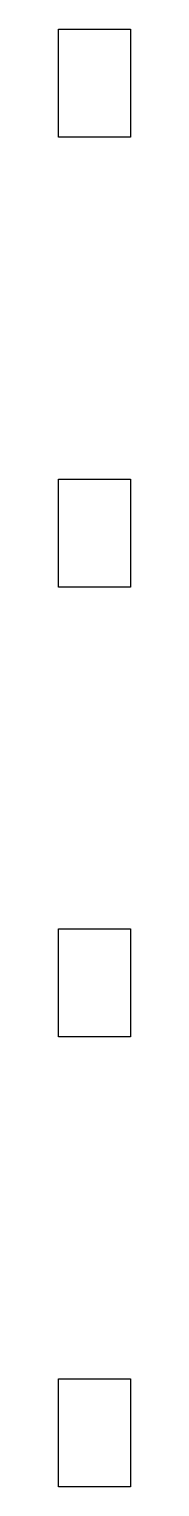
# Model space of a CAD drawing. Extents: x 0 to 70.4, y 0 to 8.1.
# Drawn here: x 70 to 70.4, y 0 to 8.1 of the extents above; entities outside this region: 16.
import ezdxf

# ---------------------------------------------------------------- set-up
doc = ezdxf.new("R2010")
doc.units = 0
doc.layers.get('0').update_dxf_attribs({"linetype": 'CONTINUOUS'})

msp = doc.modelspace()

# ---------------------------------------------------------------- linework, layer by layer
for p, q in [((70, 8.1), (70.4, 8.1)), ((70, 7.5), (70, 8.1)), ((70.4, 8.1), (70.4, 7.5)), ((70.4, 7.5), (70, 7.5)), ((0, 5.6), (0.4, 5.6)), ((0, 5), (0, 5.6)), ((0.4, 5.6), (0.4, 5)), ((70, 5.6), (70.4, 5.6)), ((70, 5), (70, 5.6)), ((70.4, 5.6), (70.4, 5)), ((0.4, 5), (0, 5)), ((70.4, 5), (70, 5)), ((11.53, 3.3), (11.53, 4.8)), ((11.53, 4.8), (11.85, 4.8)), ((11.85, 4.8), (11.85, 3.3)), ((61.75, 4.8), (62.07, 4.8)), ((61.75, 3.3), (61.75, 4.8)), ((62.07, 4.8), (62.07, 3.3)), ((11.85, 3.3), (11.53, 3.3)), ((62.07, 3.3), (61.75, 3.3)), ((70, 3.1), (70.4, 3.1)), ((70, 2.5), (70, 3.1)), ((70.4, 3.1), (70.4, 2.5)), ((70.4, 2.5), (70, 2.5)), ((0, 0.6), (0.4, 0.6)), ((0, 0), (0, 0.6)), ((0.4, 0.6), (0.4, 0)), ((70, 0.6), (70.4, 0.6)), ((70, 0), (70, 0.6)), ((70.4, 0.6), (70.4, 0)), ((0.4, 0), (0, 0)), ((70.4, 0), (70, 0))]:
    msp.add_line(p, q)

doc.saveas('drawing.dxf')
